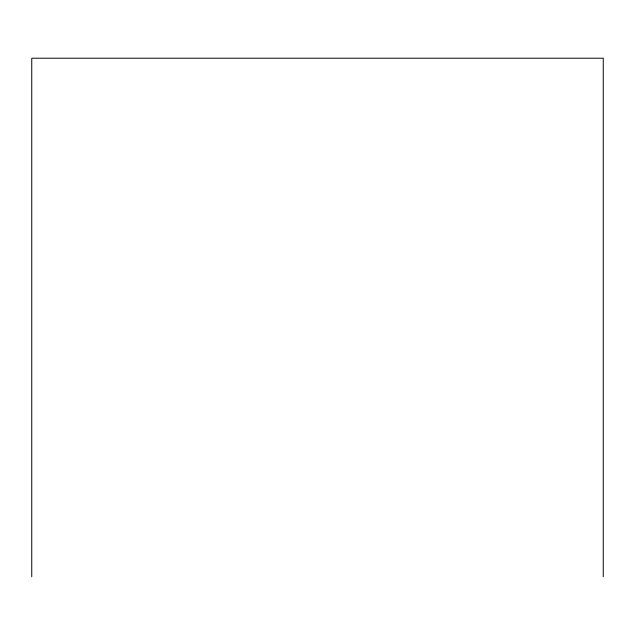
<?xml version="1.0" encoding="UTF-8"?>
<svg xmlns="http://www.w3.org/2000/svg" width="635" height="635" viewBox="0 0 635 635"><rect width="100%" height="100%" fill="white"/><g stroke="black" fill="none" stroke-linecap="round" stroke-linejoin="round"><path stroke-width="0.95" d="M603.25 576.778L603.25 58.222L31.75 58.222L31.75 576.778"/></g></svg>
